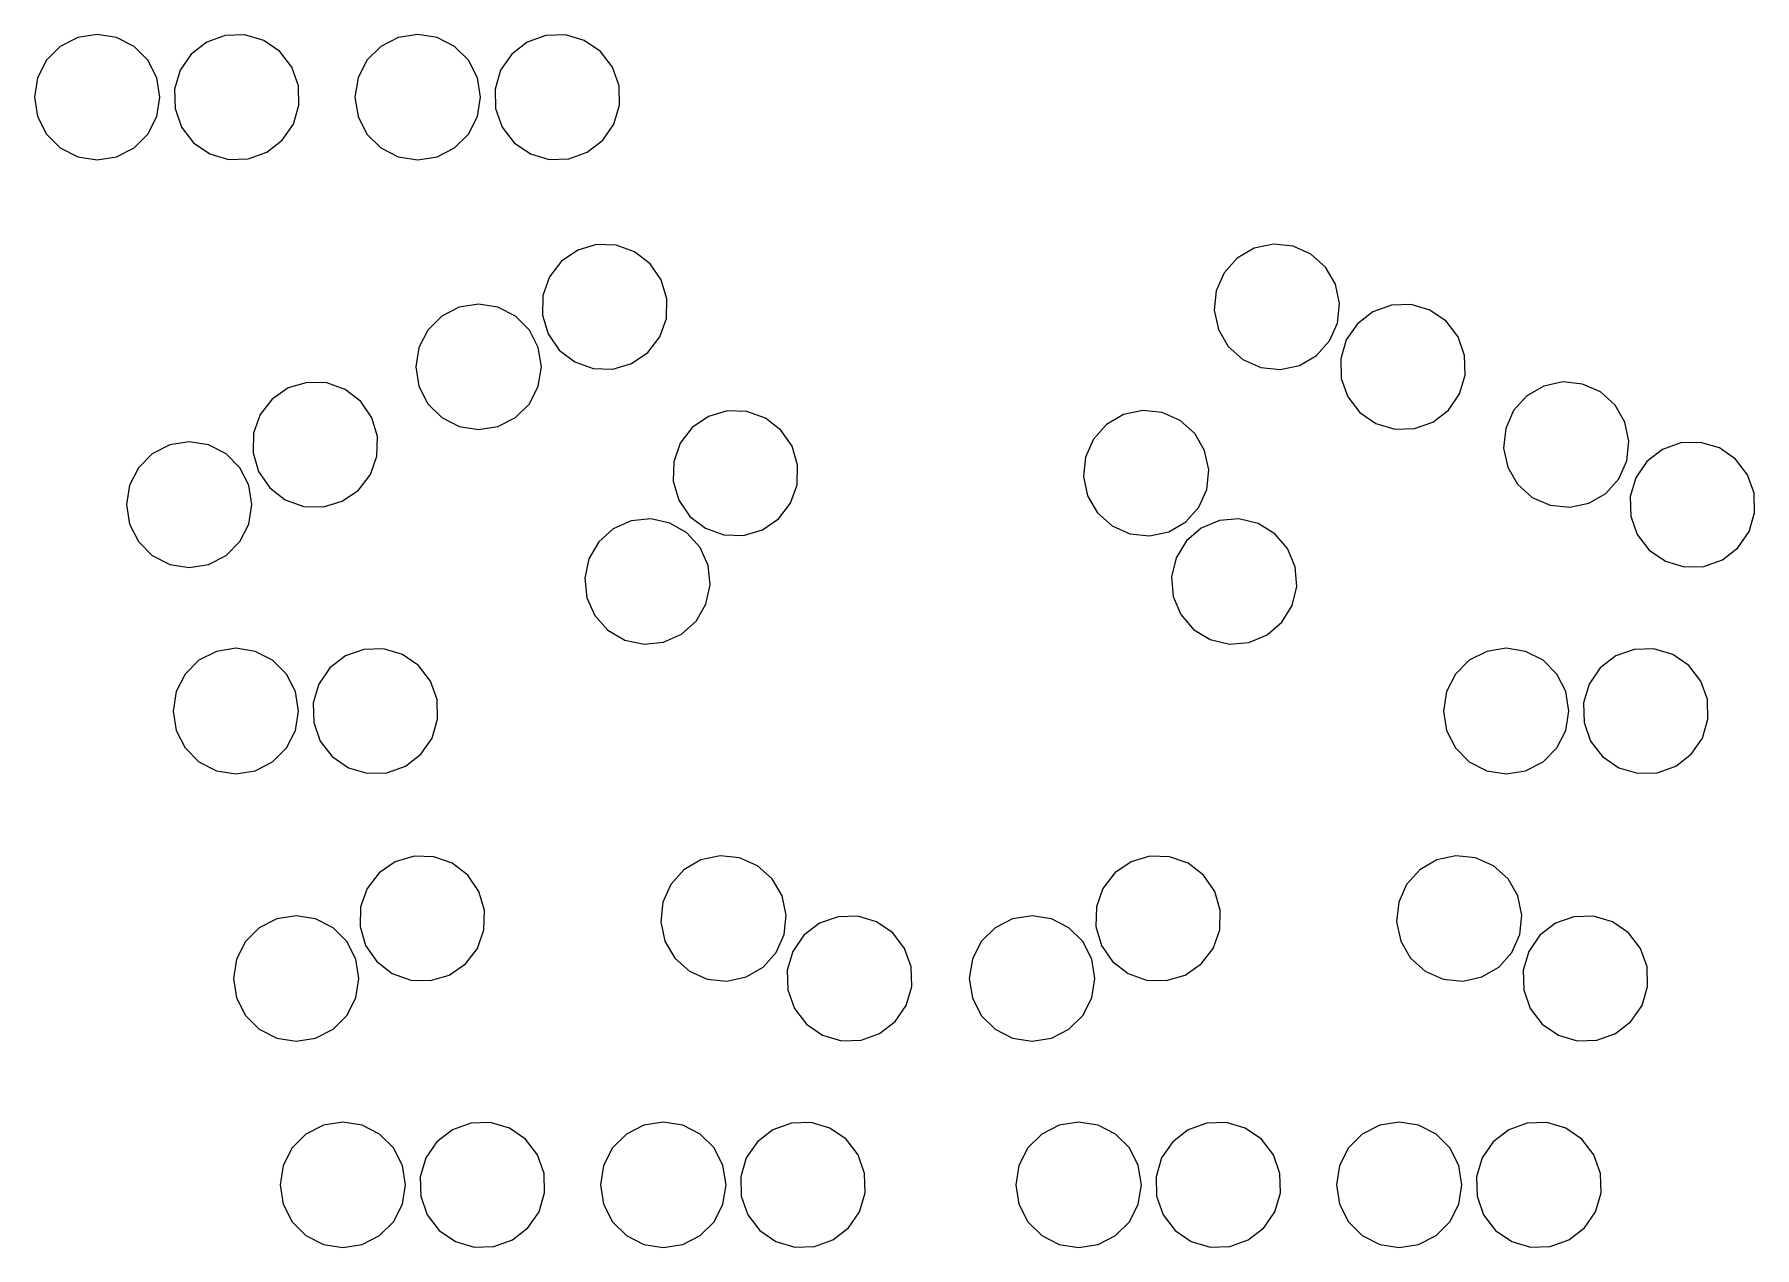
# Model space of a CAD drawing. Header units: metres. Extents: x -351 to 351, y -124 to 360.
# Drawn here: x 15 to 152.1, y -124.4 to -27.8 of the extents above; entities that cross this region are included whole.
import ezdxf

# ---------------------------------------------------------------- set-up
doc = ezdxf.new("R2010")
doc.units = ezdxf.units.M

msp = doc.modelspace()

# ---------------------------------------------------------------- linework, layer by layer
for p, q in [((17.042812, -28.715233, -623.5383), (15.936653, -29.821392, -623.5383)), ((18.436653, -28.005035, -623.5383), (17.042812, -28.715233, -623.5383)), ((19.981739, -27.760319, -623.5383), (18.436653, -28.005035, -623.5383)), ((21.526825, -28.005035, -623.5383), (19.981739, -27.760319, -623.5383)), ((22.920666, -28.715233, -623.5383), (21.526825, -28.005035, -623.5383)), ((24.026825, -29.821392, -623.5383), (22.920666, -28.715233, -623.5383)), ((28.718225, -28.368185, -623.5383), (27.477926, -29.321514, -623.5383)), ((30.192415, -27.844791, -623.5383), (28.718225, -28.368185, -623.5383)), ((31.756187, -27.80256, -623.5383), (30.192415, -27.844791, -623.5383)), ((33.256477, -28.245632, -623.5383), (31.756187, -27.80256, -623.5383)), ((34.546417, -29.130632, -623.5383), (33.256477, -28.245632, -623.5383)), ((42.5843, -28.715233, -623.5383), (41.47814, -29.821392, -623.5383)), ((43.97814, -28.005035, -623.5383), (42.5843, -28.715233, -623.5383)), ((45.523228, -27.760319, -623.5383), (43.97814, -28.005035, -623.5383)), ((47.068314, -28.005035, -623.5383), (45.523228, -27.760319, -623.5383)), ((48.462154, -28.715233, -623.5383), (47.068314, -28.005035, -623.5383)), ((49.568314, -29.821392, -623.5383), (48.462154, -28.715233, -623.5383)), ((54.259716, -28.368185, -623.5383), (53.019417, -29.321514, -623.5383)), ((55.733906, -27.844791, -623.5383), (54.259716, -28.368185, -623.5383)), ((57.29768, -27.80256, -623.5383), (55.733906, -27.844791, -623.5383)), ((58.79797, -28.245632, -623.5383), (57.29768, -27.80256, -623.5383)), ((60.08791, -29.130632, -623.5383), (58.79797, -28.245632, -623.5383)), ((15.936653, -29.821392, -623.5383), (15.226456, -31.215233, -623.5383)), ((24.737022, -31.215233, -623.5383), (24.026825, -29.821392, -623.5383)), ((27.477926, -29.321514, -623.5383), (26.592926, -30.611456, -623.5383)), ((35.49975, -30.370932, -623.5383), (34.546417, -29.130632, -623.5383)), ((41.47814, -29.821392, -623.5383), (40.767944, -31.215233, -623.5383)), ((50.27851, -31.215233, -623.5383), (49.568314, -29.821392, -623.5383)), ((53.019417, -29.321514, -623.5383), (52.13442, -30.611456, -623.5383)), ((61.041237, -30.370932, -623.5383), (60.08791, -29.130632, -623.5383)), ((15.226456, -31.215233, -623.5383), (14.981739, -32.76032, -623.5383)), ((24.981739, -32.76032, -623.5383), (24.737022, -31.215233, -623.5383)), ((26.592926, -30.611456, -623.5383), (26.149855, -32.111744, -623.5383)), ((36.02314, -31.845121, -623.5383), (35.49975, -30.370932, -623.5383)), ((40.767944, -31.215233, -623.5383), (40.523228, -32.76032, -623.5383)), ((50.523228, -32.76032, -623.5383), (50.27851, -31.215233, -623.5383)), ((52.13442, -30.611456, -623.5383), (51.69135, -32.111744, -623.5383)), ((61.564632, -31.845121, -623.5383), (61.041237, -30.370932, -623.5383)), ((14.981739, -32.76032, -623.5383), (15.226456, -34.305405, -623.5383)), ((24.737022, -34.305405, -623.5383), (24.981739, -32.76032, -623.5383)), ((26.149855, -32.111744, -623.5383), (26.192085, -33.675518, -623.5383)), ((36.06537, -33.408894, -623.5383), (36.02314, -31.845121, -623.5383)), ((40.523228, -32.76032, -623.5383), (40.767944, -34.305405, -623.5383)), ((50.27851, -34.305405, -623.5383), (50.523228, -32.76032, -623.5383)), ((51.69135, -32.111744, -623.5383), (51.733578, -33.675518, -623.5383)), ((61.60686, -33.408894, -623.5383), (61.564632, -31.845121, -623.5383)), ((26.192085, -33.675518, -623.5383), (26.715479, -35.149708, -623.5383)), ((35.6223, -34.909184, -623.5383), (36.06537, -33.408894, -623.5383)), ((51.733578, -33.675518, -623.5383), (52.256973, -35.149708, -623.5383)), ((61.16379, -34.909184, -623.5383), (61.60686, -33.408894, -623.5383)), ((15.226456, -34.305405, -623.5383), (15.936653, -35.699245, -623.5383)), ((24.026825, -35.699245, -623.5383), (24.737022, -34.305405, -623.5383)), ((26.715479, -35.149708, -623.5383), (27.668808, -36.390007, -623.5383)), ((34.737297, -36.199123, -623.5383), (35.6223, -34.909184, -623.5383)), ((40.767944, -34.305405, -623.5383), (41.47814, -35.699245, -623.5383)), ((49.568314, -35.699245, -623.5383), (50.27851, -34.305405, -623.5383)), ((52.256973, -35.149708, -623.5383), (53.2103, -36.390007, -623.5383)), ((60.278793, -36.199123, -623.5383), (61.16379, -34.909184, -623.5383)), ((15.936653, -35.699245, -623.5383), (17.042812, -36.805405, -623.5383)), ((17.042812, -36.805405, -623.5383), (18.436653, -37.515602, -623.5383)), ((21.526825, -37.515602, -623.5383), (22.920664, -36.805405, -623.5383)), ((22.920664, -36.805405, -623.5383), (24.026825, -35.699245, -623.5383)), ((27.668808, -36.390007, -623.5383), (28.95875, -37.275005, -623.5383)), ((33.497, -37.15245, -623.5383), (34.737297, -36.199123, -623.5383)), ((41.47814, -35.699245, -623.5383), (42.5843, -36.805405, -623.5383)), ((42.5843, -36.805405, -623.5383), (43.97814, -37.515602, -623.5383)), ((47.068314, -37.515602, -623.5383), (48.462154, -36.805405, -623.5383)), ((48.462154, -36.805405, -623.5383), (49.568314, -35.699245, -623.5383)), ((53.2103, -36.390007, -623.5383), (54.50024, -37.275005, -623.5383)), ((59.038494, -37.15245, -623.5383), (60.278793, -36.199123, -623.5383)), ((18.436653, -37.515602, -623.5383), (19.981739, -37.76032, -623.5383)), ((19.981739, -37.76032, -623.5383), (21.526825, -37.515602, -623.5383)), ((28.95875, -37.275005, -623.5383), (30.459036, -37.718075, -623.5383)), ((30.459036, -37.718075, -623.5383), (32.02281, -37.675846, -623.5383)), ((32.02281, -37.675846, -623.5383), (33.497, -37.15245, -623.5383)), ((43.97814, -37.515602, -623.5383), (45.523228, -37.76032, -623.5383)), ((45.523228, -37.76032, -623.5383), (47.068314, -37.515602, -623.5383)), ((54.50024, -37.275005, -623.5383), (56.00053, -37.718075, -623.5383)), ((56.00053, -37.718075, -623.5383), (57.564304, -37.675846, -623.5383)), ((57.564304, -37.675846, -623.5383), (59.038494, -37.15245, -623.5383)), ((58.273746, -44.953854, -623.5383), (56.983807, -45.838856, -623.5383)), ((59.774036, -44.510784, -623.5383), (58.273746, -44.953854, -623.5383)), ((61.33781, -44.553013, -623.5383), (59.774036, -44.510784, -623.5383)), ((62.812, -45.07641, -623.5383), (61.33781, -44.553013, -623.5383)), ((64.0523, -46.029736, -623.5383), (62.812, -45.07641, -623.5383)), ((112.1871, -44.803574, -623.5383), (110.833626, -45.587963, -623.5383)), ((113.71673, -44.475826, -623.5383), (112.1871, -44.803574, -623.5383)), ((115.27277, -44.6368, -623.5383), (113.71673, -44.475826, -623.5383)), ((116.70291, -45.270737, -623.5383), (115.27277, -44.6368, -623.5383)), ((56.983807, -45.838856, -623.5383), (56.03048, -47.07915, -623.5383)), ((64.937294, -47.319675, -623.5383), (64.0523, -46.029736, -623.5383)), ((110.833626, -45.587963, -623.5383), (109.78878, -46.75221, -623.5383)), ((117.86716, -46.315586, -623.5383), (116.70291, -45.270737, -623.5383)), ((118.65154, -47.669067, -623.5383), (117.86716, -46.315586, -623.5383)), ((56.03048, -47.07915, -623.5383), (55.507084, -48.55334, -623.5383)), ((65.38037, -48.819965, -623.5383), (64.937294, -47.319675, -623.5383)), ((109.78878, -46.75221, -623.5383), (109.15484, -48.182346, -623.5383)), ((118.979294, -49.198692, -623.5383), (118.65154, -47.669067, -623.5383)), ((50.376644, -49.250137, -623.5383), (48.83156, -49.494854, -623.5383)), ((51.92173, -49.494854, -623.5383), (50.376644, -49.250137, -623.5383)), ((55.507084, -48.55334, -623.5383), (55.464855, -50.117115, -623.5383)), ((65.33814, -50.38374, -623.5383), (65.38037, -48.819965, -623.5383)), ((109.15484, -48.182346, -623.5383), (108.993866, -49.738388, -623.5383)), ((118.81832, -50.754734, -623.5383), (118.979294, -49.198692, -623.5383)), ((123.11734, -49.33461, -623.5383), (121.64315, -49.858006, -623.5383)), ((124.681114, -49.29238, -623.5383), (123.11734, -49.33461, -623.5383)), ((126.181404, -49.73545, -623.5383), (124.681114, -49.29238, -623.5383)), ((47.437717, -50.20505, -623.5383), (46.33156, -51.31121, -623.5383)), ((48.83156, -49.494854, -623.5383), (47.437717, -50.20505, -623.5383)), ((53.31557, -50.20505, -623.5383), (51.92173, -49.494854, -623.5383)), ((54.42173, -51.31121, -623.5383), (53.31557, -50.20505, -623.5383)), ((55.464855, -50.117115, -623.5383), (55.907925, -51.617405, -623.5383)), ((64.81474, -51.85793, -623.5383), (65.33814, -50.38374, -623.5383)), ((108.993866, -49.738388, -623.5383), (109.32162, -51.268013, -623.5383)), ((121.64315, -49.858006, -623.5383), (120.402855, -50.811333, -623.5383)), ((127.471344, -50.620453, -623.5383), (126.181404, -49.73545, -623.5383)), ((128.42467, -51.860752, -623.5383), (127.471344, -50.620453, -623.5383)), ((46.33156, -51.31121, -623.5383), (45.62136, -52.70505, -623.5383)), ((55.131927, -52.70505, -623.5383), (54.42173, -51.31121, -623.5383)), ((55.907925, -51.617405, -623.5383), (56.792923, -52.907345, -623.5383)), ((63.861416, -53.09823, -623.5383), (64.81474, -51.85793, -623.5383)), ((109.32162, -51.268013, -623.5383), (110.106, -52.621494, -623.5383)), ((118.18438, -52.18487, -623.5383), (118.81832, -50.754734, -623.5383)), ((120.402855, -50.811333, -623.5383), (119.51785, -52.101273, -623.5383)), ((128.94807, -53.334938, -623.5383), (128.42467, -51.860752, -623.5383)), ((45.62136, -52.70505, -623.5383), (45.376644, -54.250137, -623.5383)), ((55.376644, -54.250137, -623.5383), (55.131927, -52.70505, -623.5383)), ((56.792923, -52.907345, -623.5383), (58.033222, -53.860672, -623.5383)), ((62.571476, -53.983227, -623.5383), (63.861416, -53.09823, -623.5383)), ((110.106, -52.621494, -623.5383), (111.27025, -53.666344, -623.5383)), ((115.78606, -54.133507, -623.5383), (117.139534, -53.349117, -623.5383)), ((117.139534, -53.349117, -623.5383), (118.18438, -52.18487, -623.5383)), ((119.51785, -52.101273, -623.5383), (119.07478, -53.601562, -623.5383)), ((128.9903, -54.898712, -623.5383), (128.94807, -53.334938, -623.5383)), ((45.376644, -54.250137, -623.5383), (45.62136, -55.795223, -623.5383)), ((55.131927, -55.795223, -623.5383), (55.376644, -54.250137, -623.5383)), ((58.033222, -53.860672, -623.5383), (59.507412, -54.384068, -623.5383)), ((59.507412, -54.384068, -623.5383), (61.071186, -54.426296, -623.5383)), ((61.071186, -54.426296, -623.5383), (62.571476, -53.983227, -623.5383)), ((111.27025, -53.666344, -623.5383), (112.700386, -54.30028, -623.5383)), ((112.700386, -54.30028, -623.5383), (114.25643, -54.461254, -623.5383)), ((114.25643, -54.461254, -623.5383), (115.78606, -54.133507, -623.5383)), ((119.07478, -53.601562, -623.5383), (119.11701, -55.165337, -623.5383)), ((35.211388, -55.930885, -623.5383), (33.921448, -56.815887, -623.5383)), ((36.711678, -55.487816, -623.5383), (35.211388, -55.930885, -623.5383)), ((38.27545, -55.530045, -623.5383), (36.711678, -55.487816, -623.5383)), ((39.74964, -56.05344, -623.5383), (38.27545, -55.530045, -623.5383)), ((40.98994, -57.006767, -623.5383), (39.74964, -56.05344, -623.5383)), ((45.62136, -55.795223, -623.5383), (46.33156, -57.189064, -623.5383)), ((54.42173, -57.189064, -623.5383), (55.131927, -55.795223, -623.5383)), ((119.11701, -55.165337, -623.5383), (119.6404, -56.639526, -623.5383)), ((128.54723, -56.399002, -623.5383), (128.9903, -54.898712, -623.5383)), ((135.24947, -55.780605, -623.5383), (133.89598, -56.564995, -623.5383)), ((136.77908, -55.452858, -623.5383), (135.24947, -55.780605, -623.5383)), ((138.33513, -55.61383, -623.5383), (136.77908, -55.452858, -623.5383)), ((139.76527, -56.24777, -623.5383), (138.33513, -55.61383, -623.5383)), ((33.921448, -56.815887, -623.5383), (32.96812, -58.056183, -623.5383)), ((41.87494, -58.296707, -623.5383), (40.98994, -57.006767, -623.5383)), ((46.33156, -57.189064, -623.5383), (47.437717, -58.295223, -623.5383)), ((53.31557, -58.295223, -623.5383), (54.42173, -57.189064, -623.5383)), ((119.6404, -56.639526, -623.5383), (120.593735, -57.879826, -623.5383)), ((127.662224, -57.688942, -623.5383), (128.54723, -56.399002, -623.5383)), ((133.89598, -56.564995, -623.5383), (132.85114, -57.72924, -623.5383)), ((140.9295, -57.292618, -623.5383), (139.76527, -56.24777, -623.5383)), ((141.7139, -58.646095, -623.5383), (140.9295, -57.292618, -623.5383)), ((32.96812, -58.056183, -623.5383), (32.444725, -59.530373, -623.5383)), ((42.31801, -59.796997, -623.5383), (41.87494, -58.296707, -623.5383)), ((47.437717, -58.295223, -623.5383), (48.83156, -59.00542, -623.5383)), ((51.92173, -59.00542, -623.5383), (53.31557, -58.295223, -623.5383)), ((68.6938, -58.20504, -623.5383), (67.40386, -59.090042, -623.5383)), ((70.19409, -57.76197, -623.5383), (68.6938, -58.20504, -623.5383)), ((71.757866, -57.8042, -623.5383), (70.19409, -57.76197, -623.5383)), ((73.232056, -58.327595, -623.5383), (71.757866, -57.8042, -623.5383)), ((74.47235, -59.280922, -623.5383), (73.232056, -58.327595, -623.5383)), ((100.413574, -58.83915, -623.5383), (99.36873, -60.003395, -623.5383)), ((101.76705, -58.05476, -623.5383), (100.413574, -58.83915, -623.5383)), ((103.29668, -57.727013, -623.5383), (101.76705, -58.05476, -623.5383)), ((104.85272, -57.887985, -623.5383), (103.29668, -57.727013, -623.5383)), ((106.28286, -58.521923, -623.5383), (104.85272, -57.887985, -623.5383)), ((107.447105, -59.566772, -623.5383), (106.28286, -58.521923, -623.5383)), ((120.593735, -57.879826, -623.5383), (121.883675, -58.764824, -623.5383)), ((121.883675, -58.764824, -623.5383), (123.383965, -59.207893, -623.5383)), ((124.94774, -59.165665, -623.5383), (126.42193, -58.64227, -623.5383)), ((126.42193, -58.64227, -623.5383), (127.662224, -57.688942, -623.5383)), ((132.85114, -57.72924, -623.5383), (132.2172, -59.159378, -623.5383)), ((142.04164, -60.175724, -623.5383), (141.7139, -58.646095, -623.5383)), ((27.314287, -60.227165, -623.5383), (25.769203, -60.47188, -623.5383)), ((28.859373, -60.47188, -623.5383), (27.314287, -60.227165, -623.5383)), ((32.444725, -59.530373, -623.5383), (32.402496, -61.094147, -623.5383)), ((42.27578, -61.36077, -623.5383), (42.31801, -59.796997, -623.5383)), ((48.83156, -59.00542, -623.5383), (50.376644, -59.250137, -623.5383)), ((50.376644, -59.250137, -623.5383), (51.92173, -59.00542, -623.5383)), ((67.40386, -59.090042, -623.5383), (66.45053, -60.330338, -623.5383)), ((75.35735, -60.57086, -623.5383), (74.47235, -59.280922, -623.5383)), ((99.36873, -60.003395, -623.5383), (98.73479, -61.433533, -623.5383)), ((108.23149, -60.92025, -623.5383), (107.447105, -59.566772, -623.5383)), ((123.383965, -59.207893, -623.5383), (124.94774, -59.165665, -623.5383)), ((132.2172, -59.159378, -623.5383), (132.05623, -60.71542, -623.5383)), ((141.88068, -61.731766, -623.5383), (142.04164, -60.175724, -623.5383)), ((147.74348, -60.26941, -623.5383), (146.17972, -60.311638, -623.5383)), ((149.24377, -60.71248, -623.5383), (147.74348, -60.26941, -623.5383)), ((24.37536, -61.18208, -623.5383), (23.269201, -62.28824, -623.5383)), ((25.769203, -60.47188, -623.5383), (24.37536, -61.18208, -623.5383)), ((30.253214, -61.18208, -623.5383), (28.859373, -60.47188, -623.5383)), ((31.359373, -62.28824, -623.5383), (30.253214, -61.18208, -623.5383)), ((32.402496, -61.094147, -623.5383), (32.845566, -62.594437, -623.5383)), ((41.752384, -62.83496, -623.5383), (42.27578, -61.36077, -623.5383)), ((66.45053, -60.330338, -623.5383), (65.92714, -61.804527, -623.5383)), ((75.80042, -62.07115, -623.5383), (75.35735, -60.57086, -623.5383)), ((98.73479, -61.433533, -623.5383), (98.573814, -62.989574, -623.5383)), ((108.55924, -62.44988, -623.5383), (108.23149, -60.92025, -623.5383)), ((132.05623, -60.71542, -623.5383), (132.38397, -62.245045, -623.5383)), ((144.70552, -60.835033, -623.5383), (143.46523, -61.78836, -623.5383)), ((146.17972, -60.311638, -623.5383), (144.70552, -60.835033, -623.5383)), ((150.53372, -61.59748, -623.5383), (149.24377, -60.71248, -623.5383)), ((151.48705, -62.83778, -623.5383), (150.53372, -61.59748, -623.5383)), ((23.269201, -62.28824, -623.5383), (22.559004, -63.68208, -623.5383)), ((32.069572, -63.68208, -623.5383), (31.359373, -62.28824, -623.5383)), ((32.845566, -62.594437, -623.5383), (33.730564, -63.884377, -623.5383)), ((40.799057, -64.07526, -623.5383), (41.752384, -62.83496, -623.5383)), ((65.92714, -61.804527, -623.5383), (65.88491, -63.3683, -623.5383)), ((75.758194, -63.634926, -623.5383), (75.80042, -62.07115, -623.5383)), ((98.573814, -62.989574, -623.5383), (98.901566, -64.5192, -623.5383)), ((108.39827, -64.00592, -623.5383), (108.55924, -62.44988, -623.5383)), ((132.38397, -62.245045, -623.5383), (133.16837, -63.598526, -623.5383)), ((141.24673, -63.161903, -623.5383), (141.88068, -61.731766, -623.5383)), ((143.46523, -61.78836, -623.5383), (142.58023, -63.0783, -623.5383)), ((152.01044, -64.311966, -623.5383), (151.48705, -62.83778, -623.5383)), ((22.559004, -63.68208, -623.5383), (22.314287, -65.227165, -623.5383)), ((32.31429, -65.227165, -623.5383), (32.069572, -63.68208, -623.5383)), ((33.730564, -63.884377, -623.5383), (34.970863, -64.83771, -623.5383)), ((39.509117, -64.96026, -623.5383), (40.799057, -64.07526, -623.5383)), ((65.88491, -63.3683, -623.5383), (66.32798, -64.86859, -623.5383)), ((75.2348, -65.109116, -623.5383), (75.758194, -63.634926, -623.5383)), ((107.76433, -65.43606, -623.5383), (108.39827, -64.00592, -623.5383)), ((133.16837, -63.598526, -623.5383), (134.33261, -64.64337, -623.5383)), ((138.8484, -65.110535, -623.5383), (140.20189, -64.32615, -623.5383)), ((140.20189, -64.32615, -623.5383), (141.24673, -63.161903, -623.5383)), ((142.58023, -63.0783, -623.5383), (142.13715, -64.57859, -623.5383)), ((152.05267, -65.87574, -623.5383), (152.01044, -64.311966, -623.5383)), ((22.314287, -65.227165, -623.5383), (22.559004, -66.77225, -623.5383)), ((32.069572, -66.77225, -623.5383), (32.31429, -65.227165, -623.5383)), ((34.970863, -64.83771, -623.5383), (36.445053, -65.3611, -623.5383)), ((36.445053, -65.3611, -623.5383), (38.008827, -65.40333, -623.5383)), ((38.008827, -65.40333, -623.5383), (39.509117, -64.96026, -623.5383)), ((66.32798, -64.86859, -623.5383), (67.21298, -66.15853, -623.5383)), ((74.28147, -66.34941, -623.5383), (75.2348, -65.109116, -623.5383)), ((98.901566, -64.5192, -623.5383), (99.68595, -65.87268, -623.5383)), ((106.71948, -66.6003, -623.5383), (107.76433, -65.43606, -623.5383)), ((134.33261, -64.64337, -623.5383), (135.76274, -65.27731, -623.5383)), ((135.76274, -65.27731, -623.5383), (137.31879, -65.438286, -623.5383)), ((137.31879, -65.438286, -623.5383), (138.8484, -65.110535, -623.5383)), ((142.13715, -64.57859, -623.5383), (142.17938, -66.142365, -623.5383)), ((22.559004, -66.77225, -623.5383), (23.269201, -68.16609, -623.5383)), ((31.359373, -68.16609, -623.5383), (32.069572, -66.77225, -623.5383)), ((61.110455, -67.15689, -623.5383), (59.94621, -68.20174, -623.5383)), ((62.540592, -66.52295, -623.5383), (61.110455, -67.15689, -623.5383)), ((64.096634, -66.36198, -623.5383), (62.540592, -66.52295, -623.5383)), ((65.62626, -66.68973, -623.5383), (64.096634, -66.36198, -623.5383)), ((66.979744, -67.47411, -623.5383), (65.62626, -66.68973, -623.5383)), ((67.21298, -66.15853, -623.5383), (68.45328, -67.11186, -623.5383)), ((68.45328, -67.11186, -623.5383), (69.92747, -67.635254, -623.5383)), ((72.99153, -67.23441, -623.5383), (74.28147, -66.34941, -623.5383)), ((99.68595, -65.87268, -623.5383), (100.8502, -66.91753, -623.5383)), ((100.8502, -66.91753, -623.5383), (102.280334, -67.55147, -623.5383)), ((105.366005, -67.38469, -623.5383), (106.71948, -66.6003, -623.5383)), ((107.95945, -67.097916, -623.5383), (106.77241, -68.11679, -623.5383)), ((109.403244, -66.49572, -623.5383), (107.95945, -67.097916, -623.5383)), ((110.962456, -66.369156, -623.5383), (109.403244, -66.49572, -623.5383)), ((112.484474, -66.73061, -623.5383), (110.962456, -66.369156, -623.5383)), ((113.8203, -67.5447, -623.5383), (112.484474, -66.73061, -623.5383)), ((142.17938, -66.142365, -623.5383), (142.70277, -67.616554, -623.5383)), ((151.60959, -67.37603, -623.5383), (152.05267, -65.87574, -623.5383)), ((23.269201, -68.16609, -623.5383), (24.37536, -69.27225, -623.5383)), ((30.253212, -69.27225, -623.5383), (31.359373, -68.16609, -623.5383)), ((59.94621, -68.20174, -623.5383), (59.16182, -69.555214, -623.5383)), ((68.02459, -68.63836, -623.5383), (66.979744, -67.47411, -623.5383)), ((69.92747, -67.635254, -623.5383), (71.49124, -67.67748, -623.5383)), ((71.49124, -67.67748, -623.5383), (72.99153, -67.23441, -623.5383)), ((102.280334, -67.55147, -623.5383), (103.83638, -67.71244, -623.5383)), ((103.83638, -67.71244, -623.5383), (105.366005, -67.38469, -623.5383)), ((106.77241, -68.11679, -623.5383), (105.95832, -69.452614, -623.5383)), ((114.83917, -68.73174, -623.5383), (113.8203, -67.5447, -623.5383)), ((142.70277, -67.616554, -623.5383), (143.6561, -68.85685, -623.5383)), ((150.7246, -68.66597, -623.5383), (151.60959, -67.37603, -623.5383)), ((24.37536, -69.27225, -623.5383), (25.769201, -69.982445, -623.5383)), ((28.859373, -69.982445, -623.5383), (30.253212, -69.27225, -623.5383)), ((59.16182, -69.555214, -623.5383), (58.834072, -71.08484, -623.5383)), ((68.65852, -70.0685, -623.5383), (68.02459, -68.63836, -623.5383)), ((105.95832, -69.452614, -623.5383), (105.59686, -70.97463, -623.5383)), ((115.44137, -70.17554, -623.5383), (114.83917, -68.73174, -623.5383)), ((143.6561, -68.85685, -623.5383), (144.94604, -69.74185, -623.5383)), ((144.94604, -69.74185, -623.5383), (146.44633, -70.18492, -623.5383)), ((148.0101, -70.14269, -623.5383), (149.4843, -69.6193, -623.5383)), ((149.4843, -69.6193, -623.5383), (150.7246, -68.66597, -623.5383)), ((25.769201, -69.982445, -623.5383), (27.314287, -70.227165, -623.5383)), ((27.314287, -70.227165, -623.5383), (28.859373, -69.982445, -623.5383)), ((58.834072, -71.08484, -623.5383), (58.995045, -72.640884, -623.5383)), ((68.819496, -71.62454, -623.5383), (68.65852, -70.0685, -623.5383)), ((105.59686, -70.97463, -623.5383), (105.72343, -72.533844, -623.5383)), ((115.56793, -71.73476, -623.5383), (115.44137, -70.17554, -623.5383)), ((146.44633, -70.18492, -623.5383), (148.0101, -70.14269, -623.5383)), ((58.995045, -72.640884, -623.5383), (59.628983, -74.07102, -623.5383)), ((68.49175, -73.15417, -623.5383), (68.819496, -71.62454, -623.5383)), ((105.72343, -72.533844, -623.5383), (106.32562, -73.97764, -623.5383)), ((115.206474, -73.25677, -623.5383), (115.56793, -71.73476, -623.5383)), ((67.70737, -74.507645, -623.5383), (68.49175, -73.15417, -623.5383)), ((106.32562, -73.97764, -623.5383), (107.3445, -75.16468, -623.5383)), ((114.39239, -74.59259, -623.5383), (115.206474, -73.25677, -623.5383)), ((59.628983, -74.07102, -623.5383), (60.673832, -75.23527, -623.5383)), ((60.673832, -75.23527, -623.5383), (62.027313, -76.01965, -623.5383)), ((66.54311, -75.55249, -623.5383), (67.70737, -74.507645, -623.5383)), ((107.3445, -75.16468, -623.5383), (108.68032, -75.97877, -623.5383)), ((113.205345, -75.611465, -623.5383), (114.39239, -74.59259, -623.5383)), ((31.027945, -76.6704, -623.5383), (29.48286, -76.915115, -623.5383)), ((32.57303, -76.915115, -623.5383), (31.027945, -76.6704, -623.5383)), ((41.23862, -76.754875, -623.5383), (39.76443, -77.27827, -623.5383)), ((42.802395, -76.71265, -623.5383), (41.23862, -76.754875, -623.5383)), ((44.302685, -77.155716, -623.5383), (42.802395, -76.71265, -623.5383)), ((62.027313, -76.01965, -623.5383), (63.55694, -76.347404, -623.5383)), ((63.55694, -76.347404, -623.5383), (65.112976, -76.18643, -623.5383)), ((65.112976, -76.18643, -623.5383), (66.54311, -75.55249, -623.5383)), ((108.68032, -75.97877, -623.5383), (110.20233, -76.340225, -623.5383)), ((110.20233, -76.340225, -623.5383), (111.76155, -76.21366, -623.5383)), ((111.76155, -76.21366, -623.5383), (113.205345, -75.611465, -623.5383)), ((132.25537, -76.6704, -623.5383), (130.71028, -76.915115, -623.5383)), ((133.80046, -76.915115, -623.5383), (132.25537, -76.6704, -623.5383)), ((142.46606, -76.754875, -623.5383), (140.99187, -77.27827, -623.5383)), ((144.02983, -76.71265, -623.5383), (142.46606, -76.754875, -623.5383)), ((145.53012, -77.155716, -623.5383), (144.02983, -76.71265, -623.5383)), ((28.089018, -77.62532, -623.5383), (26.982859, -78.731476, -623.5383)), ((29.48286, -76.915115, -623.5383), (28.089018, -77.62532, -623.5383)), ((33.966873, -77.62532, -623.5383), (32.57303, -76.915115, -623.5383)), ((35.07303, -78.731476, -623.5383), (33.966873, -77.62532, -623.5383)), ((39.76443, -77.27827, -623.5383), (38.52413, -78.2316, -623.5383)), ((45.592625, -78.04072, -623.5383), (44.302685, -77.155716, -623.5383)), ((46.54595, -79.28101, -623.5383), (45.592625, -78.04072, -623.5383)), ((129.31645, -77.62532, -623.5383), (128.21028, -78.731476, -623.5383)), ((130.71028, -76.915115, -623.5383), (129.31645, -77.62532, -623.5383)), ((135.1943, -77.62532, -623.5383), (133.80046, -76.915115, -623.5383)), ((136.30046, -78.731476, -623.5383), (135.1943, -77.62532, -623.5383)), ((140.99187, -77.27827, -623.5383), (139.75157, -78.2316, -623.5383)), ((146.82007, -78.04072, -623.5383), (145.53012, -77.155716, -623.5383)), ((147.77339, -79.28101, -623.5383), (146.82007, -78.04072, -623.5383)), ((26.982859, -78.731476, -623.5383), (26.272661, -80.12532, -623.5383)), ((35.783226, -80.12532, -623.5383), (35.07303, -78.731476, -623.5383)), ((38.52413, -78.2316, -623.5383), (37.639133, -79.52154, -623.5383)), ((47.069347, -80.7552, -623.5383), (46.54595, -79.28101, -623.5383)), ((128.21028, -78.731476, -623.5383), (127.50009, -80.12532, -623.5383)), ((137.01065, -80.12532, -623.5383), (136.30046, -78.731476, -623.5383)), ((139.75157, -78.2316, -623.5383), (138.86658, -79.52154, -623.5383)), ((148.29678, -80.7552, -623.5383), (147.77339, -79.28101, -623.5383)), ((26.272661, -80.12532, -623.5383), (26.027945, -81.6704, -623.5383)), ((36.027946, -81.6704, -623.5383), (35.783226, -80.12532, -623.5383)), ((37.639133, -79.52154, -623.5383), (37.196064, -81.02183, -623.5383)), ((47.111576, -82.31898, -623.5383), (47.069347, -80.7552, -623.5383)), ((127.50009, -80.12532, -623.5383), (127.25537, -81.6704, -623.5383)), ((137.25537, -81.6704, -623.5383), (137.01065, -80.12532, -623.5383)), ((138.86658, -79.52154, -623.5383), (138.4235, -81.02183, -623.5383)), ((148.33902, -82.31898, -623.5383), (148.29678, -80.7552, -623.5383)), ((26.027945, -81.6704, -623.5383), (26.272661, -83.215485, -623.5383)), ((35.783226, -83.215485, -623.5383), (36.027946, -81.6704, -623.5383)), ((37.196064, -81.02183, -623.5383), (37.238293, -82.5856, -623.5383)), ((127.25537, -81.6704, -623.5383), (127.50009, -83.215485, -623.5383)), ((137.01065, -83.215485, -623.5383), (137.25537, -81.6704, -623.5383)), ((138.4235, -81.02183, -623.5383), (138.46573, -82.5856, -623.5383)), ((26.272661, -83.215485, -623.5383), (26.982859, -84.60933, -623.5383)), ((35.07303, -84.60933, -623.5383), (35.783226, -83.215485, -623.5383)), ((37.238293, -82.5856, -623.5383), (37.76169, -84.05979, -623.5383)), ((46.668507, -83.81927, -623.5383), (47.111576, -82.31898, -623.5383)), ((127.50009, -83.215485, -623.5383), (128.21028, -84.60933, -623.5383)), ((136.30046, -84.60933, -623.5383), (137.01065, -83.215485, -623.5383)), ((138.46573, -82.5856, -623.5383), (138.98912, -84.05979, -623.5383)), ((147.89594, -83.81927, -623.5383), (148.33902, -82.31898, -623.5383)), ((26.982859, -84.60933, -623.5383), (28.089018, -85.715485, -623.5383)), ((33.96687, -85.715485, -623.5383), (35.07303, -84.60933, -623.5383)), ((37.76169, -84.05979, -623.5383), (38.715015, -85.30009, -623.5383)), ((45.78351, -85.10921, -623.5383), (46.668507, -83.81927, -623.5383)), ((128.21028, -84.60933, -623.5383), (129.31644, -85.715485, -623.5383)), ((135.19429, -85.715485, -623.5383), (136.30046, -84.60933, -623.5383)), ((138.98912, -84.05979, -623.5383), (139.94244, -85.30009, -623.5383)), ((147.01094, -85.10921, -623.5383), (147.89594, -83.81927, -623.5383)), ((28.089018, -85.715485, -623.5383), (29.482859, -86.42568, -623.5383)), ((32.57303, -86.42568, -623.5383), (33.96687, -85.715485, -623.5383)), ((38.715015, -85.30009, -623.5383), (40.004955, -86.18509, -623.5383)), ((40.004955, -86.18509, -623.5383), (41.505245, -86.62816, -623.5383)), ((43.06902, -86.58593, -623.5383), (44.54321, -86.06254, -623.5383)), ((44.54321, -86.06254, -623.5383), (45.78351, -85.10921, -623.5383)), ((129.31644, -85.715485, -623.5383), (130.71028, -86.42568, -623.5383)), ((133.80046, -86.42568, -623.5383), (135.19429, -85.715485, -623.5383)), ((139.94244, -85.30009, -623.5383), (141.23239, -86.18509, -623.5383)), ((141.23239, -86.18509, -623.5383), (142.73268, -86.62816, -623.5383)), ((144.29645, -86.58593, -623.5383), (145.77065, -86.06254, -623.5383)), ((145.77065, -86.06254, -623.5383), (147.01094, -85.10921, -623.5383)), ((29.482859, -86.42568, -623.5383), (31.027945, -86.6704, -623.5383)), ((31.027945, -86.6704, -623.5383), (32.57303, -86.42568, -623.5383)), ((41.505245, -86.62816, -623.5383), (43.06902, -86.58593, -623.5383)), ((130.71028, -86.42568, -623.5383), (132.25537, -86.6704, -623.5383)), ((132.25537, -86.6704, -623.5383), (133.80046, -86.42568, -623.5383)), ((142.73268, -86.62816, -623.5383), (144.29645, -86.58593, -623.5383)), ((69.61853, -93.20135, -623.5383), (68.088905, -93.5291, -623.5383)), ((71.174576, -93.36232, -623.5383), (69.61853, -93.20135, -623.5383)), ((128.25371, -93.20135, -623.5383), (126.72408, -93.5291, -623.5383)), ((129.80975, -93.36232, -623.5383), (128.25371, -93.20135, -623.5383)), ((42.446827, -94.56438, -623.5383), (41.4935, -95.80467, -623.5383)), ((43.736767, -93.679375, -623.5383), (42.446827, -94.56438, -623.5383)), ((45.237057, -93.236305, -623.5383), (43.736767, -93.679375, -623.5383)), ((46.80083, -93.278534, -623.5383), (45.237057, -93.236305, -623.5383)), ((48.27502, -93.801926, -623.5383), (46.80083, -93.278534, -623.5383)), ((49.51532, -94.75526, -623.5383), (48.27502, -93.801926, -623.5383)), ((66.73543, -94.313484, -623.5383), (65.69058, -95.47773, -623.5383)), ((68.088905, -93.5291, -623.5383), (66.73543, -94.313484, -623.5383)), ((72.60471, -93.99626, -623.5383), (71.174576, -93.36232, -623.5383)), ((73.76896, -95.04111, -623.5383), (72.60471, -93.99626, -623.5383)), ((101.08201, -94.56438, -623.5383), (100.12868, -95.80467, -623.5383)), ((102.37195, -93.679375, -623.5383), (101.08201, -94.56438, -623.5383)), ((103.87224, -93.236305, -623.5383), (102.37195, -93.679375, -623.5383)), ((105.43601, -93.278534, -623.5383), (103.87224, -93.236305, -623.5383)), ((106.9102, -93.801926, -623.5383), (105.43601, -93.278534, -623.5383)), ((108.1505, -94.75526, -623.5383), (106.9102, -93.801926, -623.5383)), ((125.370605, -94.313484, -623.5383), (124.32576, -95.47773, -623.5383)), ((126.72408, -93.5291, -623.5383), (125.370605, -94.313484, -623.5383)), ((131.2399, -93.99626, -623.5383), (129.80975, -93.36232, -623.5383)), ((132.40413, -95.04111, -623.5383), (131.2399, -93.99626, -623.5383)), ((41.4935, -95.80467, -623.5383), (40.970104, -97.27886, -623.5383)), ((50.40032, -96.0452, -623.5383), (49.51532, -94.75526, -623.5383)), ((65.69058, -95.47773, -623.5383), (65.05664, -96.90787, -623.5383)), ((74.553345, -96.394585, -623.5383), (73.76896, -95.04111, -623.5383)), ((100.12868, -95.80467, -623.5383), (99.605286, -97.27886, -623.5383)), ((109.0355, -96.0452, -623.5383), (108.1505, -94.75526, -623.5383)), ((124.32576, -95.47773, -623.5383), (123.69182, -96.90787, -623.5383)), ((133.18852, -96.394585, -623.5383), (132.40413, -95.04111, -623.5383)), ((40.970104, -97.27886, -623.5383), (40.927876, -98.842636, -623.5383)), ((50.843388, -97.54549, -623.5383), (50.40032, -96.0452, -623.5383)), ((65.05664, -96.90787, -623.5383), (64.89567, -98.463905, -623.5383)), ((74.881096, -97.92421, -623.5383), (74.553345, -96.394585, -623.5383)), ((99.605286, -97.27886, -623.5383), (99.56306, -98.842636, -623.5383)), ((109.47857, -97.54549, -623.5383), (109.0355, -96.0452, -623.5383)), ((123.69182, -96.90787, -623.5383), (123.530846, -98.463905, -623.5383)), ((133.51627, -97.92421, -623.5383), (133.18852, -96.394585, -623.5383)), ((34.29458, -98.22037, -623.5383), (32.900738, -98.93057, -623.5383)), ((35.839664, -97.975655, -623.5383), (34.29458, -98.22037, -623.5383)), ((37.38475, -98.22037, -623.5383), (35.839664, -97.975655, -623.5383)), ((38.77859, -98.93057, -623.5383), (37.38475, -98.22037, -623.5383)), ((50.80116, -99.10926, -623.5383), (50.843388, -97.54549, -623.5383)), ((64.89567, -98.463905, -623.5383), (65.22342, -99.99354, -623.5383)), ((74.72012, -99.480255, -623.5383), (74.881096, -97.92421, -623.5383)), ((77.54495, -98.58352, -623.5383), (76.30466, -99.53685, -623.5383)), ((79.01914, -98.06013, -623.5383), (77.54495, -98.58352, -623.5383)), ((80.58292, -98.0179, -623.5383), (79.01914, -98.06013, -623.5383)), ((82.083206, -98.46097, -623.5383), (80.58292, -98.0179, -623.5383)), ((83.373146, -99.34597, -623.5383), (82.083206, -98.46097, -623.5383)), ((92.92977, -98.22037, -623.5383), (91.53593, -98.93057, -623.5383)), ((94.47485, -97.975655, -623.5383), (92.92977, -98.22037, -623.5383)), ((96.019936, -98.22037, -623.5383), (94.47485, -97.975655, -623.5383)), ((97.41378, -98.93057, -623.5383), (96.019936, -98.22037, -623.5383)), ((109.43634, -99.10926, -623.5383), (109.47857, -97.54549, -623.5383)), ((123.530846, -98.463905, -623.5383), (123.8586, -99.99354, -623.5383)), ((133.3553, -99.480255, -623.5383), (133.51627, -97.92421, -623.5383)), ((136.18015, -98.58352, -623.5383), (134.93985, -99.53685, -623.5383)), ((137.65434, -98.06013, -623.5383), (136.18015, -98.58352, -623.5383)), ((139.21811, -98.0179, -623.5383), (137.65434, -98.06013, -623.5383)), ((140.7184, -98.46097, -623.5383), (139.21811, -98.0179, -623.5383)), ((142.00835, -99.34597, -623.5383), (140.7184, -98.46097, -623.5383)), ((31.794579, -100.03673, -623.5383), (31.084381, -101.43057, -623.5383)), ((32.900738, -98.93057, -623.5383), (31.794579, -100.03673, -623.5383)), ((39.88475, -100.03673, -623.5383), (38.77859, -98.93057, -623.5383)), ((40.594948, -101.43057, -623.5383), (39.88475, -100.03673, -623.5383)), ((40.927876, -98.842636, -623.5383), (41.370945, -100.342926, -623.5383)), ((50.277763, -100.58345, -623.5383), (50.80116, -99.10926, -623.5383)), ((65.22342, -99.99354, -623.5383), (66.007805, -101.347015, -623.5383)), ((74.08618, -100.91039, -623.5383), (74.72012, -99.480255, -623.5383)), ((76.30466, -99.53685, -623.5383), (75.419655, -100.82679, -623.5383)), ((84.32648, -100.586266, -623.5383), (83.373146, -99.34597, -623.5383)), ((90.42976, -100.03673, -623.5383), (89.719574, -101.43057, -623.5383)), ((91.53593, -98.93057, -623.5383), (90.42976, -100.03673, -623.5383)), ((98.519936, -100.03673, -623.5383), (97.41378, -98.93057, -623.5383)), ((99.23013, -101.43057, -623.5383), (98.519936, -100.03673, -623.5383)), ((99.56306, -98.842636, -623.5383), (100.00613, -100.342926, -623.5383)), ((108.91295, -100.58345, -623.5383), (109.43634, -99.10926, -623.5383)), ((123.8586, -99.99354, -623.5383), (124.64298, -101.347015, -623.5383)), ((132.72136, -100.91039, -623.5383), (133.3553, -99.480255, -623.5383)), ((134.93985, -99.53685, -623.5383), (134.05486, -100.82679, -623.5383)), ((142.96167, -100.586266, -623.5383), (142.00835, -99.34597, -623.5383)), ((31.084381, -101.43057, -623.5383), (30.839664, -102.975655, -623.5383)), ((40.839664, -102.975655, -623.5383), (40.594948, -101.43057, -623.5383)), ((41.370945, -100.342926, -623.5383), (42.255943, -101.632866, -623.5383)), ((49.324436, -101.823746, -623.5383), (50.277763, -100.58345, -623.5383)), ((66.007805, -101.347015, -623.5383), (67.17205, -102.39186, -623.5383)), ((73.041336, -102.07464, -623.5383), (74.08618, -100.91039, -623.5383)), ((75.419655, -100.82679, -623.5383), (74.976585, -102.32708, -623.5383)), ((84.84987, -102.060455, -623.5383), (84.32648, -100.586266, -623.5383)), ((89.719574, -101.43057, -623.5383), (89.47485, -102.975655, -623.5383)), ((99.47485, -102.975655, -623.5383), (99.23013, -101.43057, -623.5383)), ((100.00613, -100.342926, -623.5383), (100.89113, -101.632866, -623.5383)), ((107.95962, -101.823746, -623.5383), (108.91295, -100.58345, -623.5383)), ((124.64298, -101.347015, -623.5383), (125.80723, -102.39186, -623.5383)), ((131.67651, -102.07464, -623.5383), (132.72136, -100.91039, -623.5383)), ((134.05486, -100.82679, -623.5383), (133.61177, -102.32708, -623.5383)), ((143.48506, -102.060455, -623.5383), (142.96167, -100.586266, -623.5383)), ((42.255943, -101.632866, -623.5383), (43.496243, -102.5862, -623.5383)), ((43.496243, -102.5862, -623.5383), (44.970432, -103.10959, -623.5383)), ((46.534206, -103.15182, -623.5383), (48.034496, -102.70875, -623.5383)), ((48.034496, -102.70875, -623.5383), (49.324436, -101.823746, -623.5383)), ((67.17205, -102.39186, -623.5383), (68.60219, -103.0258, -623.5383)), ((71.68786, -102.859024, -623.5383), (73.041336, -102.07464, -623.5383)), ((74.976585, -102.32708, -623.5383), (75.018814, -103.890854, -623.5383)), ((84.8921, -103.62423, -623.5383), (84.84987, -102.060455, -623.5383)), ((100.89113, -101.632866, -623.5383), (102.131424, -102.5862, -623.5383)), ((102.131424, -102.5862, -623.5383), (103.60561, -103.10959, -623.5383)), ((105.16939, -103.15182, -623.5383), (106.66968, -102.70875, -623.5383)), ((106.66968, -102.70875, -623.5383), (107.95962, -101.823746, -623.5383)), ((125.80723, -102.39186, -623.5383), (127.237366, -103.0258, -623.5383)), ((130.32303, -102.859024, -623.5383), (131.67651, -102.07464, -623.5383)), ((133.61177, -102.32708, -623.5383), (133.654, -103.890854, -623.5383)), ((143.5273, -103.62423, -623.5383), (143.48506, -102.060455, -623.5383)), ((30.839664, -102.975655, -623.5383), (31.084381, -104.52074, -623.5383)), ((40.594948, -104.52074, -623.5383), (40.839664, -102.975655, -623.5383)), ((44.970432, -103.10959, -623.5383), (46.534206, -103.15182, -623.5383)), ((68.60219, -103.0258, -623.5383), (70.15823, -103.186775, -623.5383)), ((70.15823, -103.186775, -623.5383), (71.68786, -102.859024, -623.5383)), ((75.018814, -103.890854, -623.5383), (75.542206, -105.36504, -623.5383)), ((84.44903, -105.12452, -623.5383), (84.8921, -103.62423, -623.5383)), ((89.47485, -102.975655, -623.5383), (89.719574, -104.52074, -623.5383)), ((99.23013, -104.52074, -623.5383), (99.47485, -102.975655, -623.5383)), ((103.60561, -103.10959, -623.5383), (105.16939, -103.15182, -623.5383)), ((127.237366, -103.0258, -623.5383), (128.79341, -103.186775, -623.5383)), ((128.79341, -103.186775, -623.5383), (130.32303, -102.859024, -623.5383)), ((133.654, -103.890854, -623.5383), (134.1774, -105.36504, -623.5383)), ((143.08421, -105.12452, -623.5383), (143.5273, -103.62423, -623.5383)), ((31.084381, -104.52074, -623.5383), (31.794579, -105.91458, -623.5383)), ((39.88475, -105.91458, -623.5383), (40.594948, -104.52074, -623.5383)), ((75.542206, -105.36504, -623.5383), (76.49554, -106.60534, -623.5383)), ((83.564026, -106.41446, -623.5383), (84.44903, -105.12452, -623.5383)), ((89.719574, -104.52074, -623.5383), (90.42976, -105.91458, -623.5383)), ((98.519936, -105.91458, -623.5383), (99.23013, -104.52074, -623.5383)), ((134.1774, -105.36504, -623.5383), (135.13072, -106.60534, -623.5383)), ((142.19922, -106.41446, -623.5383), (143.08421, -105.12452, -623.5383)), ((31.794579, -105.91458, -623.5383), (32.900738, -107.02074, -623.5383)), ((38.77859, -107.02074, -623.5383), (39.88475, -105.91458, -623.5383)), ((76.49554, -106.60534, -623.5383), (77.78548, -107.49034, -623.5383)), ((82.32373, -107.36779, -623.5383), (83.564026, -106.41446, -623.5383)), ((90.42976, -105.91458, -623.5383), (91.53593, -107.02074, -623.5383)), ((97.41378, -107.02074, -623.5383), (98.519936, -105.91458, -623.5383)), ((135.13072, -106.60534, -623.5383), (136.42067, -107.49034, -623.5383)), ((140.95892, -107.36779, -623.5383), (142.19922, -106.41446, -623.5383)), ((32.900738, -107.02074, -623.5383), (34.29458, -107.730934, -623.5383)), ((34.29458, -107.730934, -623.5383), (35.839664, -107.975655, -623.5383)), ((35.839664, -107.975655, -623.5383), (37.38475, -107.730934, -623.5383)), ((37.38475, -107.730934, -623.5383), (38.77859, -107.02074, -623.5383)), ((77.78548, -107.49034, -623.5383), (79.28577, -107.93341, -623.5383)), ((79.28577, -107.93341, -623.5383), (80.84954, -107.89118, -623.5383)), ((80.84954, -107.89118, -623.5383), (82.32373, -107.36779, -623.5383)), ((91.53593, -107.02074, -623.5383), (92.92977, -107.730934, -623.5383)), ((92.92977, -107.730934, -623.5383), (94.47485, -107.975655, -623.5383)), ((94.47485, -107.975655, -623.5383), (96.01994, -107.730934, -623.5383)), ((96.01994, -107.730934, -623.5383), (97.41378, -107.02074, -623.5383)), ((136.42067, -107.49034, -623.5383), (137.92096, -107.93341, -623.5383)), ((137.92096, -107.93341, -623.5383), (139.48473, -107.89118, -623.5383)), ((139.48473, -107.89118, -623.5383), (140.95892, -107.36779, -623.5383)), ((38.008236, -114.66361, -623.5383), (36.614395, -115.37381, -623.5383)), ((39.55332, -114.41889, -623.5383), (38.008236, -114.66361, -623.5383)), ((41.098408, -114.66361, -623.5383), (39.55332, -114.41889, -623.5383)), ((42.49225, -115.37381, -623.5383), (41.098408, -114.66361, -623.5383)), ((48.28981, -115.02676, -623.5383), (47.04951, -115.98009, -623.5383)), ((49.764, -114.503365, -623.5383), (48.28981, -115.02676, -623.5383)), ((51.327774, -114.461136, -623.5383), (49.764, -114.503365, -623.5383)), ((52.828064, -114.904205, -623.5383), (51.327774, -114.461136, -623.5383)), ((54.118004, -115.78921, -623.5383), (52.828064, -114.904205, -623.5383)), ((63.549732, -114.66361, -623.5383), (62.15589, -115.37381, -623.5383)), ((65.09482, -114.41889, -623.5383), (63.549732, -114.66361, -623.5383)), ((66.6399, -114.66361, -623.5383), (65.09482, -114.41889, -623.5383)), ((68.033745, -115.37381, -623.5383), (66.6399, -114.66361, -623.5383)), ((73.8313, -115.02676, -623.5383), (72.591, -115.98009, -623.5383)), ((75.30549, -114.503365, -623.5383), (73.8313, -115.02676, -623.5383)), ((76.86926, -114.461136, -623.5383), (75.30549, -114.503365, -623.5383)), ((78.36955, -114.904205, -623.5383), (76.86926, -114.461136, -623.5383)), ((79.65949, -115.78921, -623.5383), (78.36955, -114.904205, -623.5383)), ((96.643425, -114.66361, -623.5383), (95.24958, -115.37381, -623.5383)), ((98.18851, -114.41889, -623.5383), (96.643425, -114.66361, -623.5383)), ((99.73359, -114.66361, -623.5383), (98.18851, -114.41889, -623.5383)), ((101.12743, -115.37381, -623.5383), (99.73359, -114.66361, -623.5383)), ((106.92499, -115.02676, -623.5383), (105.68469, -115.98009, -623.5383)), ((108.39918, -114.503365, -623.5383), (106.92499, -115.02676, -623.5383)), ((109.96295, -114.461136, -623.5383), (108.39918, -114.503365, -623.5383)), ((111.46324, -114.904205, -623.5383), (109.96295, -114.461136, -623.5383)), ((112.75318, -115.78921, -623.5383), (111.46324, -114.904205, -623.5383)), ((122.18492, -114.66361, -623.5383), (120.79108, -115.37381, -623.5383)), ((123.73, -114.41889, -623.5383), (122.18492, -114.66361, -623.5383)), ((125.275085, -114.66361, -623.5383), (123.73, -114.41889, -623.5383)), ((126.66893, -115.37381, -623.5383), (125.275085, -114.66361, -623.5383)), ((132.46649, -115.02676, -623.5383), (131.2262, -115.98009, -623.5383)), ((133.94069, -114.503365, -623.5383), (132.46649, -115.02676, -623.5383)), ((135.50446, -114.461136, -623.5383), (133.94069, -114.503365, -623.5383)), ((137.00475, -114.904205, -623.5383), (135.50446, -114.461136, -623.5383)), ((138.2947, -115.78921, -623.5383), (137.00475, -114.904205, -623.5383)), ((35.508236, -116.479965, -623.5383), (34.79804, -117.87381, -623.5383)), ((36.614395, -115.37381, -623.5383), (35.508236, -116.479965, -623.5383)), ((43.598408, -116.479965, -623.5383), (42.49225, -115.37381, -623.5383)), ((44.308605, -117.87381, -623.5383), (43.598408, -116.479965, -623.5383)), ((47.04951, -115.98009, -623.5383), (46.164513, -117.27003, -623.5383)), ((55.07133, -117.0295, -623.5383), (54.118004, -115.78921, -623.5383)), ((61.049732, -116.479965, -623.5383), (60.339535, -117.87381, -623.5383)), ((62.15589, -115.37381, -623.5383), (61.049732, -116.479965, -623.5383)), ((69.1399, -116.479965, -623.5383), (68.033745, -115.37381, -623.5383)), ((69.8501, -117.87381, -623.5383), (69.1399, -116.479965, -623.5383)), ((72.591, -115.98009, -623.5383), (71.706, -117.27003, -623.5383)), ((80.61282, -117.0295, -623.5383), (79.65949, -115.78921, -623.5383)), ((94.143425, -116.479965, -623.5383), (93.43323, -117.87381, -623.5383)), ((95.24958, -115.37381, -623.5383), (94.143425, -116.479965, -623.5383)), ((102.23359, -116.479965, -623.5383), (101.12743, -115.37381, -623.5383)), ((102.94379, -117.87381, -623.5383), (102.23359, -116.479965, -623.5383)), ((105.68469, -115.98009, -623.5383), (104.79969, -117.27003, -623.5383)), ((113.70651, -117.0295, -623.5383), (112.75318, -115.78921, -623.5383)), ((119.68492, -116.479965, -623.5383), (118.974724, -117.87381, -623.5383)), ((120.79108, -115.37381, -623.5383), (119.68492, -116.479965, -623.5383)), ((127.775085, -116.479965, -623.5383), (126.66893, -115.37381, -623.5383)), ((128.48529, -117.87381, -623.5383), (127.775085, -116.479965, -623.5383)), ((131.2262, -115.98009, -623.5383), (130.3412, -117.27003, -623.5383)), ((139.24802, -117.0295, -623.5383), (138.2947, -115.78921, -623.5383)), ((34.79804, -117.87381, -623.5383), (34.55332, -119.41889, -623.5383)), ((44.55332, -119.41889, -623.5383), (44.308605, -117.87381, -623.5383)), ((46.164513, -117.27003, -623.5383), (45.721443, -118.77032, -623.5383)), ((55.594727, -118.50369, -623.5383), (55.07133, -117.0295, -623.5383)), ((60.339535, -117.87381, -623.5383), (60.09482, -119.41889, -623.5383)), ((70.09482, -119.41889, -623.5383), (69.8501, -117.87381, -623.5383)), ((71.706, -117.27003, -623.5383), (71.26293, -118.77032, -623.5383)), ((81.136215, -118.50369, -623.5383), (80.61282, -117.0295, -623.5383)), ((93.43323, -117.87381, -623.5383), (93.18851, -119.41889, -623.5383)), ((103.18851, -119.41889, -623.5383), (102.94379, -117.87381, -623.5383)), ((104.79969, -117.27003, -623.5383), (104.35662, -118.77032, -623.5383)), ((114.229904, -118.50369, -623.5383), (113.70651, -117.0295, -623.5383)), ((118.974724, -117.87381, -623.5383), (118.73, -119.41889, -623.5383)), ((128.73001, -119.41889, -623.5383), (128.48529, -117.87381, -623.5383)), ((130.3412, -117.27003, -623.5383), (129.89812, -118.77032, -623.5383)), ((139.77141, -118.50369, -623.5383), (139.24802, -117.0295, -623.5383)), ((45.721443, -118.77032, -623.5383), (45.76367, -120.33409, -623.5383)), ((55.636955, -120.06747, -623.5383), (55.594727, -118.50369, -623.5383)), ((71.26293, -118.77032, -623.5383), (71.30516, -120.33409, -623.5383)), ((81.178444, -120.06747, -623.5383), (81.136215, -118.50369, -623.5383)), ((104.35662, -118.77032, -623.5383), (104.39885, -120.33409, -623.5383)), ((114.27213, -120.06747, -623.5383), (114.229904, -118.50369, -623.5383)), ((129.89812, -118.77032, -623.5383), (129.94035, -120.33409, -623.5383)), ((139.81364, -120.06747, -623.5383), (139.77141, -118.50369, -623.5383)), ((34.55332, -119.41889, -623.5383), (34.79804, -120.963974, -623.5383)), ((44.308605, -120.963974, -623.5383), (44.55332, -119.41889, -623.5383)), ((45.76367, -120.33409, -623.5383), (46.287067, -121.80828, -623.5383)), ((55.193886, -121.56776, -623.5383), (55.636955, -120.06747, -623.5383)), ((60.09482, -119.41889, -623.5383), (60.339535, -120.963974, -623.5383)), ((69.8501, -120.963974, -623.5383), (70.09482, -119.41889, -623.5383)), ((71.30516, -120.33409, -623.5383), (71.82855, -121.80828, -623.5383)), ((80.735374, -121.56776, -623.5383), (81.178444, -120.06747, -623.5383)), ((93.18851, -119.41889, -623.5383), (93.43323, -120.963974, -623.5383)), ((102.94379, -120.963974, -623.5383), (103.18851, -119.41889, -623.5383)), ((104.39885, -120.33409, -623.5383), (104.92224, -121.80828, -623.5383)), ((113.82906, -121.56776, -623.5383), (114.27213, -120.06747, -623.5383)), ((118.73, -119.41889, -623.5383), (118.974724, -120.963974, -623.5383)), ((128.48529, -120.963974, -623.5383), (128.73001, -119.41889, -623.5383)), ((129.94035, -120.33409, -623.5383), (130.46375, -121.80828, -623.5383)), ((139.37056, -121.56776, -623.5383), (139.81364, -120.06747, -623.5383)), ((34.79804, -120.963974, -623.5383), (35.508236, -122.35782, -623.5383)), ((43.598408, -122.35782, -623.5383), (44.308605, -120.963974, -623.5383)), ((46.287067, -121.80828, -623.5383), (47.240395, -123.04858, -623.5383)), ((54.308884, -122.8577, -623.5383), (55.193886, -121.56776, -623.5383)), ((60.339535, -120.963974, -623.5383), (61.049732, -122.35782, -623.5383)), ((69.1399, -122.35782, -623.5383), (69.8501, -120.963974, -623.5383)), ((71.82855, -121.80828, -623.5383), (72.78188, -123.04858, -623.5383)), ((79.85037, -122.8577, -623.5383), (80.735374, -121.56776, -623.5383)), ((93.43323, -120.963974, -623.5383), (94.143425, -122.35782, -623.5383)), ((102.23359, -122.35782, -623.5383), (102.94379, -120.963974, -623.5383)), ((104.92224, -121.80828, -623.5383), (105.87557, -123.04858, -623.5383)), ((112.94406, -122.8577, -623.5383), (113.82906, -121.56776, -623.5383)), ((118.974724, -120.963974, -623.5383), (119.68492, -122.35782, -623.5383)), ((127.775085, -122.35782, -623.5383), (128.48529, -120.963974, -623.5383)), ((130.46375, -121.80828, -623.5383), (131.41707, -123.04858, -623.5383)), ((138.48557, -122.8577, -623.5383), (139.37056, -121.56776, -623.5383)), ((35.508236, -122.35782, -623.5383), (36.614395, -123.463974, -623.5383)), ((42.49225, -123.463974, -623.5383), (43.598408, -122.35782, -623.5383)), ((47.240395, -123.04858, -623.5383), (48.530334, -123.93358, -623.5383)), ((53.06859, -123.81103, -623.5383), (54.308884, -122.8577, -623.5383)), ((61.049732, -122.35782, -623.5383), (62.15589, -123.463974, -623.5383)), ((68.033745, -123.463974, -623.5383), (69.1399, -122.35782, -623.5383)), ((72.78188, -123.04858, -623.5383), (74.07182, -123.93358, -623.5383)), ((78.61008, -123.81103, -623.5383), (79.85037, -122.8577, -623.5383)), ((94.143425, -122.35782, -623.5383), (95.24958, -123.463974, -623.5383)), ((101.12743, -123.463974, -623.5383), (102.23359, -122.35782, -623.5383)), ((105.87557, -123.04858, -623.5383), (107.16551, -123.93358, -623.5383)), ((111.703766, -123.81103, -623.5383), (112.94406, -122.8577, -623.5383)), ((119.68492, -122.35782, -623.5383), (120.79108, -123.463974, -623.5383)), ((126.66893, -123.463974, -623.5383), (127.775085, -122.35782, -623.5383)), ((131.41707, -123.04858, -623.5383), (132.70702, -123.93358, -623.5383)), ((137.24527, -123.81103, -623.5383), (138.48557, -122.8577, -623.5383)), ((36.614395, -123.463974, -623.5383), (38.008236, -124.17417, -623.5383)), ((38.008236, -124.17417, -623.5383), (39.55332, -124.41889, -623.5383)), ((39.55332, -124.41889, -623.5383), (41.098408, -124.17417, -623.5383)), ((41.098408, -124.17417, -623.5383), (42.49225, -123.463974, -623.5383)), ((48.530334, -123.93358, -623.5383), (50.030624, -124.37665, -623.5383)), ((50.030624, -124.37665, -623.5383), (51.5944, -124.33442, -623.5383)), ((51.5944, -124.33442, -623.5383), (53.06859, -123.81103, -623.5383)), ((62.15589, -123.463974, -623.5383), (63.549732, -124.17417, -623.5383)), ((63.549732, -124.17417, -623.5383), (65.09482, -124.41889, -623.5383)), ((65.09482, -124.41889, -623.5383), (66.6399, -124.17417, -623.5383)), ((66.6399, -124.17417, -623.5383), (68.033745, -123.463974, -623.5383)), ((74.07182, -123.93358, -623.5383), (75.57211, -124.37665, -623.5383)), ((75.57211, -124.37665, -623.5383), (77.13589, -124.33442, -623.5383)), ((77.13589, -124.33442, -623.5383), (78.61008, -123.81103, -623.5383)), ((95.24958, -123.463974, -623.5383), (96.643425, -124.17417, -623.5383)), ((96.643425, -124.17417, -623.5383), (98.18851, -124.41889, -623.5383)), ((98.18851, -124.41889, -623.5383), (99.73359, -124.17417, -623.5383)), ((99.73359, -124.17417, -623.5383), (101.12743, -123.463974, -623.5383)), ((107.16551, -123.93358, -623.5383), (108.6658, -124.37665, -623.5383)), ((108.6658, -124.37665, -623.5383), (110.229576, -124.33442, -623.5383)), ((110.229576, -124.33442, -623.5383), (111.703766, -123.81103, -623.5383)), ((120.79108, -123.463974, -623.5383), (122.18492, -124.17417, -623.5383)), ((122.18492, -124.17417, -623.5383), (123.73, -124.41889, -623.5383)), ((123.73, -124.41889, -623.5383), (125.275085, -124.17417, -623.5383)), ((125.275085, -124.17417, -623.5383), (126.66893, -123.463974, -623.5383)), ((132.70702, -123.93358, -623.5383), (134.2073, -124.37665, -623.5383)), ((134.2073, -124.37665, -623.5383), (135.77107, -124.33442, -623.5383)), ((135.77107, -124.33442, -623.5383), (137.24527, -123.81103, -623.5383))]:
    msp.add_line(p, q)

doc.saveas('drawing.dxf')
